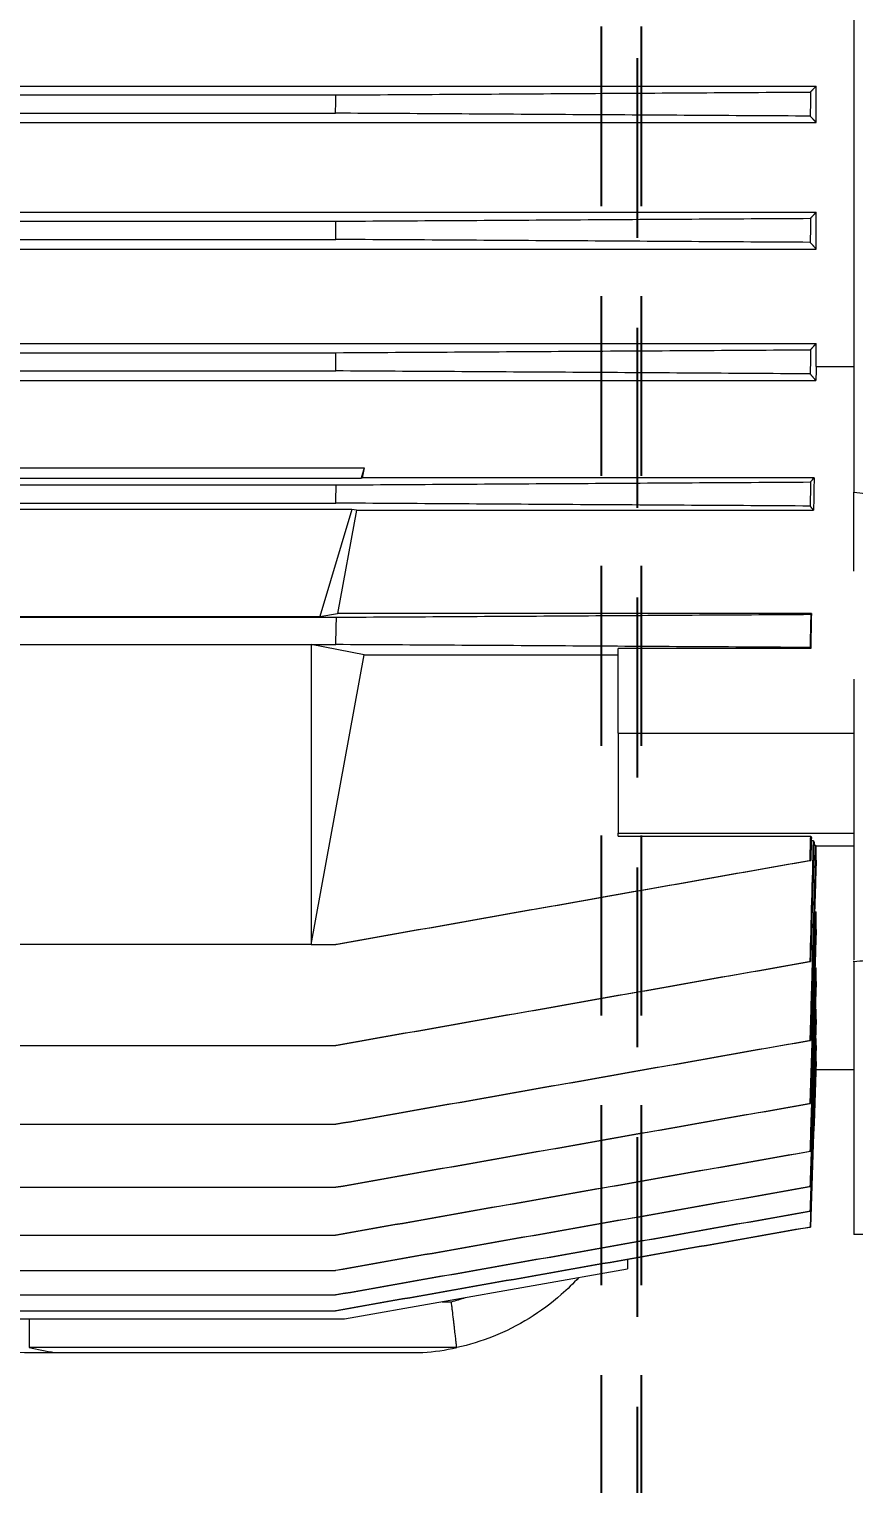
# Model space of a CAD drawing. Header units: millimetres. Extents: x -2122 to 22797, y 3569 to 89276.
# Drawn here: x 1743.3 to 1918.1, y 82313.4 to 82621.7 of the extents above; entities that cross this region are included whole.
import ezdxf

# ---------------------------------------------------------------- set-up
doc = ezdxf.new("R2010")
doc.units = ezdxf.units.MM
doc.header["$LTSCALE"] = 20
doc.linetypes.add('HIDDEN', pattern=[9.525, 6.35, -3.175])
doc.layers.add('IA-DIM', color=7, linetype='Continuous')
doc.layers.add('IA-SEGM', color=1, linetype='HIDDEN')
doc.layers.add('IA-TRAZ', color=8, linetype='Continuous', lineweight=5)
doc.styles.add('ING-AMB', font='romans.shx', dxfattribs={"width": 0.75, "oblique": 15})
doc.dimstyles.new('ING-AMB 20', dxfattribs={"dimscale": 20, "dimtxt": 3, "dimasz": 2.5, "dimexe": 1, "dimexo": 1, "dimgap": 1, "dimtad": 1, "dimdec": 0, "dimzin": 0, "dimdsep": 46, "dimtxsty": 'ING-AMB', "dimcen": 0.1, "dimclrd": 7, "dimclre": 7, "dimclrt": 2, "dimadec": 0, "dimazin": 0, "dimtfac": 1, "dimtdec": 0, "dimtmove": 0, "dimatfit": 0, "dimfxl": 1.25, "dimtolj": 1, "dimtzin": 0, "dimarcsym": 1})

# ---------------------------------------------------------------- blocks, each defined once
blk = doc.blocks.new('A$C9f9da7af')
at = {"color": 0, "linetype": 'Continuous', "lineweight": 0}
for p, q in [((-1920.61, -2188.27), (-1920.61, -2198.27)), ((-2463.29, -2198.27), (-2077.93, -2198.27)), ((-2104.52, -2206.27), (-2104.52, -2198.27)), ((-2038.32, -2198.27), (-1978.84, -2198.27)), ((-2026.88, -2248.27), (-2026.88, -2198.27)), ((-2005.66, -2248.27), (-2005.66, -2198.27)), ((-2002.95, -2206.27), (-2002.95, -2198.27)), ((-1978.42, -2198.27), (-1920.61, -2198.27)), ((-1955.61, -2206.33), (-1955.61, -2198.27)), ((-2163.95, -2663.27), (-2163.95, -2206.27)), ((-2156.23, -2206.27), (-2163.95, -2206.27)), ((-2156.23, -2663.27), (-2156.23, -2206.27)), ((-2137.23, -2663.27), (-2137.23, -2206.27)), ((-2129.42, -2206.27), (-2137.23, -2206.27)), ((-2129.42, -2663.27), (-2129.42, -2206.27)), ((-2109.42, -2663.27), (-2109.42, -2206.27)), ((-2104.52, -2206.27), (-2109.42, -2206.27)), ((-2101.54, -2663.27), (-2101.54, -2206.32)), ((-2080.96, -2206.7), (-2080.96, -2302.47)), ((-2074.08, -2303.73), (-2074.08, -2206.84)), ((-2004.01, -2206.84), (-2004.01, -2207.31)), ((-2003.06, -2206.32), (-2003.06, -2206.72)), ((-1999.97, -2206.27), (-2002.95, -2206.27)), ((-1989.02, -2206.61), (-1989.02, -2206.27)), ((-1985.24, -2206.27), (-1989.02, -2206.27)), ((-1977.11, -2206.53), (-1977.11, -2206.27)), ((-1974.21, -2206.27), (-1977.11, -2206.27)), ((-1968.34, -2206.47), (-1968.34, -2206.27)), ((-1966.2, -2206.27), (-1968.34, -2206.27)), ((-1962.18, -2206.41), (-1962.18, -2206.27)), ((-1960.7, -2206.27), (-1962.18, -2206.27)), ((-1958.14, -2206.36), (-1958.14, -2206.27)), ((-1957.27, -2206.27), (-1958.14, -2206.27)), ((-2052.21, -2207.29), (-2052.21, -2307.73)), ((-2044.82, -2207.44), (-2044.82, -2248.27)), ((-2005.04, -2248.27), (-2005.04, -2207.44)), ((-1915.38, -2246.27), (-1913.33, -2246.27)), ((-1902.75, -2306.27), (-1913.33, -2246.27)), ((-2026.88, -2248.27), (-2044.82, -2248.27)), ((-2043.48, -2302.05), (-2043.48, -2248.27)), ((-2026.88, -2248.27), (-2005.66, -2248.27)), ((-2005.04, -2248.27), (-2005.66, -2248.27)), ((-1906.4, -2285.57), (-1906.4, -2283.59)), ((-1896.67, -2282.44), (-1896.67, -2373.08)), ((-1895.61, -2367.69), (-1895.61, -2289.66)), ((-2083.05, -2394.46), (-2083.05, -2302.09)), ((-2083.05, -2302.09), (-2080.96, -2302.47)), ((-2083.05, -2302.09), (-2080.91, -2302.73)), ((-2080.91, -2302.73), (-2080.96, -2302.47)), ((-2043.48, -2302.05), (-2045.62, -2313.27)), ((-1982.09, -2313.27), (-2043.48, -2302.05)), ((-2080.91, -2393.82), (-2080.91, -2302.73)), ((-2074.08, -2303.73), (-2074.26, -2304.71)), ((-2074.26, -2304.71), (-2074.26, -2391.83)), ((-2074.26, -2304.71), (-2051.54, -2311.5)), ((-2074.08, -2303.73), (-2052.21, -2307.73)), ((-2162.07, -2636.27), (-2162.07, -2308.08)), ((-2158.21, -2636.27), (-2158.21, -2308.12)), ((-2135.32, -2636.27), (-2135.32, -2308.06)), ((-2131.46, -2636.27), (-2131.46, -2308.11)), ((-2107.47, -2636.27), (-2107.47, -2308.04)), ((-2103.6, -2636.27), (-2103.6, -2308.1)), ((-2079.45, -2606.27), (-2079.45, -2308.01)), ((-2075.59, -2606.27), (-2075.59, -2308.08)), ((-2051.54, -2311.5), (-2052.21, -2307.73)), ((-2051.42, -2606.27), (-2051.42, -2307.95)), ((-2045.62, -2313.27), (-2045.62, -2308.08)), ((-1982.09, -2313.27), (-1982.09, -2308.08)), ((-1960.69, -2847.22), (-1960.69, -2308.08)), ((-1943.98, -2862.23), (-1943.98, -2308.1)), ((-1930.63, -2938.43), (-1930.63, -2308.11)), ((-1920.5, -2938.42), (-1920.5, -2308.12)), ((-1913.03, -2938.42), (-1913.03, -2308.12)), ((-1907.82, -2938.42), (-1907.82, -2308.13)), ((-1904.47, -2938.42), (-1904.47, -2308.13)), ((-1902.75, -2940.27), (-1902.75, -2306.27)), ((-2051.54, -2385.04), (-2051.54, -2311.5)), ((-2045.62, -2383.27), (-2045.62, -2313.27)), ((-2045.62, -2313.27), (-1982.09, -2313.27)), ((-1982.09, -2313.27), (-1982.09, -2383.27)), ((-1902.75, -2373.08), (-1896.67, -2373.08))]:
    blk.add_line(p, q, dxfattribs=at)
blk.add_arc((-1945.21, -2293.27), 40, 14.0013, 18.5116, dxfattribs=at)
at = {"color": 0, "linetype": 'Continuous', "lineweight": 0, "extrusion": (0, 0, -1)}
blk.add_ellipse((-4603.6, -11691.44), major_axis=(2681.41, 9484), ratio=0.00002, start_param=-0.003967, end_param=-0.00345, dxfattribs=at)
at = {"color": 0, "linetype": 'Continuous', "lineweight": 0}
for centre, major_axis, ratio, start_param, end_param in [((-1896.67, -2284.61), (0, 2.18), 0.02643, -0.117753, 0.005717), ((-1945.48, -2293.27), (-7.04, 49.5), 1, -1.63972, -1.493975)]:
    blk.add_ellipse(centre, major_axis=major_axis, ratio=ratio, start_param=start_param, end_param=end_param, dxfattribs=at)
for points, knots in [([(-2077.93, -2198.27), (-2077.82, -2197.45), (-2077.72, -2196.63), (-2077.61, -2195.81), (-2077.6, -2195.76), (-2077.6, -2195.71), (-2077.59, -2195.65), (-2077.58, -2195.6), (-2077.58, -2195.55), (-2077.57, -2195.5), (-2077.56, -2195.39), (-2077.54, -2195.29), (-2077.53, -2195.18), (-2077.5, -2194.97), (-2077.47, -2194.76), (-2077.45, -2194.55), (-2077.39, -2194.13), (-2077.33, -2193.71), (-2077.28, -2193.29), (-2077.27, -2193.28), (-2077.27, -2193.27), (-2077.27, -2193.26), (-2077.04, -2191.6), (-2076.8, -2189.93), (-2076.55, -2188.27)], [0, 0, 0, 0, 0.00248843, 0.00248843, 0.00248843, 0.00264776, 0.00264776, 0.00264776, 0.00280708, 0.00280708, 0.00280708, 0.00312574, 0.00312574, 0.00312574, 0.00376304, 0.00376304, 0.00376304, 0.00503764, 0.00503764, 0.00503764, 0.00506794, 0.00506794, 0.00506794, 0.01013587, 0.01013587, 0.01013587, 0.01013587]), ([(-1979.33, -2188.27), (-1979.16, -2189.93), (-1979, -2191.6), (-1978.85, -2193.26), (-1978.85, -2193.27), (-1978.85, -2193.28), (-1978.85, -2193.29), (-1978.81, -2193.71), (-1978.77, -2194.13), (-1978.74, -2194.55), (-1978.72, -2194.76), (-1978.7, -2194.97), (-1978.68, -2195.18), (-1978.67, -2195.29), (-1978.66, -2195.39), (-1978.65, -2195.5), (-1978.65, -2195.55), (-1978.64, -2195.6), (-1978.64, -2195.65), (-1978.64, -2195.71), (-1978.63, -2195.76), (-1978.63, -2195.81), (-1978.56, -2196.63), (-1978.49, -2197.45), (-1978.42, -2198.27)], [0, 0, 0, 0, 0.00506794, 0.00506794, 0.00506794, 0.00509823, 0.00509823, 0.00509823, 0.00637283, 0.00637283, 0.00637283, 0.00701014, 0.00701014, 0.00701014, 0.00732879, 0.00732879, 0.00732879, 0.00748812, 0.00748812, 0.00748812, 0.00764744, 0.00764744, 0.00764744, 0.01013587, 0.01013587, 0.01013587, 0.01013587]), ([(-2061.21, -2198.27), (-2061.39, -2198.27), (-2061.56, -2198.27), (-2061.92, -2198.27), (-2062.09, -2198.27), (-2062.63, -2198.27), (-2062.98, -2198.27), (-2064.06, -2198.27), (-2064.79, -2198.27), (-2066.96, -2198.27), (-2068.42, -2198.27), (-2071.29, -2198.27), (-2072.7, -2198.27), (-2075.41, -2198.27), (-2076.71, -2198.27), (-2077.93, -2198.27)], [0, 0, 0, 0, 0.054706, 0.054706, 0.109384, 0.109384, 0.218649, 0.218649, 0.436806, 0.436806, 0.871842, 0.871842, 1.308186, 1.308186, 1.744627, 1.744627, 1.744627, 1.744627]), ([(-2162.07, -2308.08), (-2162.17, -2291.31), (-2162.28, -2274.54), (-2162.48, -2241.01), (-2162.59, -2224.24), (-2162.69, -2207.47)], [0.000006, 0.000006, 0.000006, 0.000006, 5.107832, 5.107832, 10.21571, 10.21571, 10.21571, 10.21571]), ([(-2157.59, -2207.53), (-2157.69, -2224.29), (-2157.79, -2241.06), (-2158, -2274.59), (-2158.1, -2291.36), (-2158.21, -2308.12)], [0, 0, 0, 0, 5.107404, 5.107404, 10.214808, 10.214808, 10.214808, 10.214808]), ([(-2135.32, -2308.06), (-2135.43, -2291.29), (-2135.53, -2274.53), (-2135.74, -2241), (-2135.84, -2224.23), (-2135.94, -2207.47)], [0.000006, 0.000006, 0.000006, 0.000006, 5.10734, 5.10734, 10.214723, 10.214723, 10.214723, 10.214723]), ([(-2130.84, -2207.54), (-2130.94, -2224.3), (-2131.05, -2241.06), (-2131.25, -2274.59), (-2131.36, -2291.35), (-2131.46, -2308.11)], [0, 0, 0, 0, 5.106769, 5.106769, 10.213538, 10.213538, 10.213538, 10.213538]), ([(-2107.47, -2308.04), (-2107.57, -2291.27), (-2107.67, -2274.51), (-2107.88, -2240.99), (-2107.98, -2224.22), (-2108.09, -2207.46)], [0.000005, 0.000005, 0.000005, 0.000005, 5.106654, 5.106654, 10.213348, 10.213348, 10.213348, 10.213348]), ([(-2102.98, -2207.54), (-2103.09, -2224.3), (-2103.19, -2241.06), (-2103.4, -2274.58), (-2103.5, -2291.34), (-2103.6, -2308.1)], [0, 0, 0, 0, 5.105932, 5.105932, 10.211863, 10.211863, 10.211863, 10.211863]), ([(-2079.45, -2308.01), (-2079.56, -2291.25), (-2079.66, -2274.49), (-2079.87, -2240.97), (-2079.97, -2224.21), (-2080.07, -2207.45)], [0.000005, 0.000005, 0.000005, 0.000005, 5.105751, 5.105751, 10.211537, 10.211537, 10.211537, 10.211537]), ([(-2074.97, -2207.55), (-2075.07, -2224.3), (-2075.17, -2241.06), (-2075.38, -2274.57), (-2075.49, -2291.33), (-2075.59, -2308.08)], [0, 0, 0, 0, 5.10487, 5.10487, 10.20974, 10.20974, 10.20974, 10.20974]), ([(-2051.42, -2307.95), (-2051.52, -2291.2), (-2051.62, -2274.44), (-2051.83, -2240.93), (-2051.93, -2224.18), (-2052.04, -2207.42)], [0.000009, 0.000009, 0.000009, 0.000009, 5.104429, 5.104429, 10.208927, 10.208927, 10.208927, 10.208927]), ([(-2052.04, -2207.42), (-2050.87, -2207.45), (-2049.7, -2207.47), (-2047.35, -2207.52), (-2046.18, -2207.55), (-2045, -2207.58)], [-0.7037957, -0.7037957, -0.7037957, -0.7037957, -0.3526809, -0.3526809, 0, 0, 0, 0]), ([(-2045, -2207.58), (-2045.11, -2224.33), (-2045.21, -2241.08), (-2045.42, -2274.58), (-2045.52, -2291.33), (-2045.62, -2308.08)], [0, 0, 0, 0, 5.10353, 5.10353, 10.20706, 10.20706, 10.20706, 10.20706]), ([(-1999.9, -2207.58), (-1999.89, -2207.55), (-1999.89, -2207.52), (-1999.87, -2207.47), (-1999.87, -2207.45), (-1999.86, -2207.42)], [-0.7037968, -0.7037968, -0.7037968, -0.7037968, -0.3511148, -0.3511148, 0, 0, 0, 0]), ([(-1982.09, -2308.08), (-1985.06, -2291.33), (-1988.03, -2274.58), (-1993.97, -2241.08), (-1996.93, -2224.33), (-1999.9, -2207.58)], [0.000015, 0.000015, 0.000015, 0.000015, 5.103374, 5.103374, 10.206878, 10.206878, 10.206878, 10.206878]), ([(-1999.86, -2207.42), (-1996.9, -2224.18), (-1993.94, -2240.93), (-1988.02, -2274.44), (-1985.06, -2291.2), (-1982.09, -2307.95)], [0, 0, 0, 0, 5.104511, 5.104511, 10.209022, 10.209022, 10.209022, 10.209022]), ([(-1960.69, -2308.08), (-1963.65, -2291.33), (-1966.62, -2274.57), (-1972.55, -2241.06), (-1975.51, -2224.3), (-1978.47, -2207.55)], [0.00001, 0.00001, 0.00001, 0.00001, 5.104776, 5.104776, 10.209631, 10.209631, 10.209631, 10.209631]), ([(-1978.45, -2207.45), (-1975.49, -2224.21), (-1972.53, -2240.97), (-1966.61, -2274.49), (-1963.65, -2291.25), (-1960.69, -2308.01)], [0, 0, 0, 0, 5.105793, 5.105793, 10.211586, 10.211586, 10.211586, 10.211586]), ([(-1943.98, -2308.1), (-1946.94, -2291.34), (-1949.91, -2274.58), (-1955.83, -2241.06), (-1958.79, -2224.3), (-1961.76, -2207.54)], [0.00001, 0.00001, 0.00001, 0.00001, 5.105834, 5.105834, 10.211749, 10.211749, 10.211749, 10.211749]), ([(-1961.74, -2207.46), (-1958.78, -2224.22), (-1955.82, -2240.99), (-1949.9, -2274.51), (-1946.94, -2291.27), (-1943.98, -2308.04)], [0, 0, 0, 0, 5.106701, 5.106701, 10.213402, 10.213402, 10.213402, 10.213402]), ([(-1930.63, -2308.11), (-1933.59, -2291.35), (-1936.55, -2274.59), (-1942.47, -2241.06), (-1945.43, -2224.3), (-1948.39, -2207.54)], [0.00001, 0.00001, 0.00001, 0.00001, 5.106669, 5.106669, 10.213422, 10.213422, 10.213422, 10.213422]), ([(-1948.38, -2207.47), (-1945.42, -2224.23), (-1942.46, -2241), (-1936.54, -2274.53), (-1933.59, -2291.29), (-1930.63, -2308.06)], [0, 0, 0, 0, 5.107391, 5.107391, 10.214781, 10.214781, 10.214781, 10.214781]), ([(-1920.5, -2308.12), (-1923.46, -2291.35), (-1926.42, -2274.59), (-1932.34, -2241.06), (-1935.3, -2224.29), (-1938.26, -2207.53)], [0.00001, 0.00001, 0.00001, 0.00001, 5.107305, 5.107305, 10.214693, 10.214693, 10.214693, 10.214693]), ([(-1938.24, -2207.47), (-1935.29, -2224.24), (-1932.33, -2241.01), (-1926.41, -2274.54), (-1923.46, -2291.31), (-1920.5, -2308.08)], [0, 0, 0, 0, 5.107886, 5.107886, 10.215771, 10.215771, 10.215771, 10.215771]), ([(-1913.04, -2308.12), (-1915.99, -2291.36), (-1918.95, -2274.59), (-1924.87, -2241.06), (-1927.83, -2224.29), (-1930.79, -2207.52)], [0.00001, 0.00001, 0.00001, 0.00001, 5.107817, 5.107817, 10.215714, 10.215714, 10.215714, 10.215714]), ([(-1930.78, -2207.48), (-1927.82, -2224.25), (-1924.86, -2241.02), (-1918.95, -2274.56), (-1915.99, -2291.32), (-1913.03, -2308.09)], [0, 0, 0, 0, 5.108227, 5.108227, 10.216453, 10.216453, 10.216453, 10.216453]), ([(-1907.82, -2308.13), (-1910.78, -2291.36), (-1913.74, -2274.59), (-1919.65, -2241.05), (-1922.61, -2224.29), (-1925.57, -2207.52)], [0.00001, 0.00001, 0.00001, 0.00001, 5.108213, 5.108213, 10.216409, 10.216409, 10.216409, 10.216409]), ([(-1925.56, -2207.49), (-1922.6, -2224.26), (-1919.65, -2241.03), (-1913.73, -2274.56), (-1910.78, -2291.33), (-1907.82, -2308.1)], [0, 0, 0, 0, 5.108439, 5.108439, 10.216878, 10.216878, 10.216878, 10.216878]), ([(-1904.47, -2308.13), (-1907.43, -2291.36), (-1910.39, -2274.59), (-1916.3, -2241.05), (-1919.26, -2224.28), (-1922.22, -2207.51)], [0.000009, 0.000009, 0.000009, 0.000009, 5.108408, 5.108408, 10.21689, 10.21689, 10.21689, 10.21689]), ([(-1922.21, -2207.49), (-1919.26, -2224.26), (-1916.3, -2241.03), (-1910.39, -2274.57), (-1907.43, -2291.34), (-1904.47, -2308.11)], [0, 0, 0, 0, 5.108654, 5.108654, 10.217308, 10.217308, 10.217308, 10.217308]), ([(-1911.52, -2256.57), (-1910.25, -2257.75), (-1909.04, -2258.99), (-1907.9, -2260.29), (-1906.03, -2262.42), (-1904.34, -2264.71), (-1902.86, -2267.13), (-1901.37, -2269.54), (-1900.1, -2272.09), (-1899.05, -2274.72), (-1898.04, -2277.23), (-1897.25, -2279.81), (-1896.66, -2282.45)], [5.4590861, 5.4590861, 5.4590861, 5.4590861, 5.5628787, 5.5628787, 5.5628787, 5.7329766, 5.7329766, 5.7329766, 5.9030745, 5.9030745, 5.9030745, 6.0650355, 6.0650355, 6.0650355, 6.0650355]), ([(-1896.67, -2282.44), (-1896.68, -2282.44), (-1896.76, -2282.45), (-1896.9, -2282.47), (-1896.97, -2282.48), (-1897.05, -2282.48), (-1897.15, -2282.5), (-1897.22, -2282.51), (-1897.31, -2282.52), (-1897.4, -2282.53), (-1897.43, -2282.53), (-1897.45, -2282.53), (-1897.48, -2282.54), (-1897.73, -2282.57), (-1898.04, -2282.6), (-1898.39, -2282.64), (-1898.72, -2282.68), (-1899.09, -2282.72), (-1899.5, -2282.77), (-1899.53, -2282.77), (-1899.57, -2282.78), (-1899.6, -2282.78), (-1900.05, -2282.84), (-1900.54, -2282.89), (-1901.06, -2282.95), (-1901.32, -2282.98), (-1901.59, -2283.02), (-1901.87, -2283.05), (-1902.13, -2283.08), (-1902.39, -2283.11), (-1902.66, -2283.14), (-1902.68, -2283.14), (-1902.7, -2283.15), (-1902.72, -2283.15), (-1903.3, -2283.22), (-1903.9, -2283.29), (-1904.52, -2283.36), (-1904.83, -2283.4), (-1905.14, -2283.44), (-1905.46, -2283.48), (-1905.61, -2283.5), (-1905.77, -2283.52), (-1905.93, -2283.54), (-1906.09, -2283.55), (-1906.25, -2283.57), (-1906.4, -2283.59)], [0, 0, 0, 0, 0.0018942, 0.0018942, 0.0018942, 0.0028413, 0.0028413, 0.0028413, 0.00357759, 0.00357759, 0.00357759, 0.0037884, 0.0037884, 0.0037884, 0.0056826, 0.0056826, 0.0056826, 0.00742872, 0.00742872, 0.00742872, 0.00757681, 0.00757681, 0.00757681, 0.00947101, 0.00947101, 0.00947101, 0.01041811, 0.01041811, 0.01041811, 0.01129217, 0.01129217, 0.01129217, 0.01136521, 0.01136521, 0.01136521, 0.01325941, 0.01325941, 0.01325941, 0.01420651, 0.01420651, 0.01420651, 0.01468006, 0.01468006, 0.01468006, 0.01515361, 0.01515361, 0.01515361, 0.01515361]), ([(-1902.75, -2453.51), (-1900.8, -2441.87), (-1899.25, -2430.17), (-1896.44, -2401.57), (-1895.61, -2384.63), (-1895.61, -2367.69)], [1.500386, 1.500386, 1.500386, 1.500386, 5.039958, 5.039958, 10.121783, 10.121783, 10.121783, 10.121783])]:
    blk.add_open_spline(points, degree=3, knots=knots, dxfattribs=at)
for points in [[(-1978.42, -2198.27), (-1978.49, -2198.27), (-1978.56, -2198.27), (-1978.63, -2198.27)], [(-2104.52, -2206.27), (-2103.53, -2206.29), (-2102.53, -2206.31), (-2101.54, -2206.32)], [(-2080.96, -2206.7), (-2078.66, -2206.75), (-2076.37, -2206.79), (-2074.08, -2206.84)], [(-2080.07, -2207.45), (-2080.37, -2207.2), (-2080.66, -2206.95), (-2080.96, -2206.7)], [(-2074.08, -2206.84), (-2074.37, -2207.07), (-2074.67, -2207.31), (-2074.97, -2207.55)], [(-2004.01, -2206.84), (-2003.93, -2206.79), (-2003.85, -2206.75), (-2003.77, -2206.7)], [(-1978.47, -2207.55), (-1986.99, -2207.31), (-1995.5, -2207.07), (-2004.01, -2206.84)], [(-2003.77, -2206.7), (-1995.33, -2206.95), (-1986.89, -2207.2), (-1978.45, -2207.45)], [(-2003.06, -2206.32), (-2003.02, -2206.31), (-2002.99, -2206.29), (-2002.95, -2206.27)], [(-1966.2, -2206.27), (-1954.39, -2206.67), (-1942.59, -2207.08), (-1930.78, -2207.48)], [(-1960.7, -2206.27), (-1948.99, -2206.68), (-1937.27, -2207.08), (-1925.56, -2207.49)], [(-1922.22, -2207.51), (-1934.19, -2207.1), (-1946.17, -2206.68), (-1958.14, -2206.27)], [(-1957.27, -2206.27), (-1945.58, -2206.68), (-1933.9, -2207.09), (-1922.21, -2207.49)], [(-1922.21, -2207.49), (-1933.35, -2207.11), (-1944.48, -2206.72), (-1955.61, -2206.33)], [(-2162.69, -2207.47), (-2160.99, -2207.49), (-2159.29, -2207.51), (-2157.59, -2207.53)], [(-2135.94, -2207.47), (-2134.24, -2207.49), (-2132.54, -2207.51), (-2130.84, -2207.54)], [(-2108.09, -2207.46), (-2106.39, -2207.49), (-2104.69, -2207.51), (-2102.98, -2207.54)], [(-2080.07, -2207.45), (-2078.37, -2207.48), (-2076.67, -2207.52), (-2074.97, -2207.55)], [(-2052.21, -2207.29), (-2049.75, -2207.34), (-2047.28, -2207.39), (-2044.82, -2207.44)], [(-2052.04, -2207.42), (-2052.1, -2207.38), (-2052.15, -2207.33), (-2052.21, -2207.29)], [(-2044.82, -2207.44), (-2044.88, -2207.49), (-2044.94, -2207.53), (-2045, -2207.58)], [(-2005.04, -2207.44), (-2004.95, -2207.39), (-2004.86, -2207.34), (-2004.78, -2207.29)], [(-1999.9, -2207.58), (-2001.61, -2207.53), (-2003.32, -2207.49), (-2005.04, -2207.44)], [(-2004.78, -2207.29), (-2003.14, -2207.33), (-2001.5, -2207.38), (-1999.86, -2207.42)], [(-1978.47, -2207.55), (-1978.47, -2207.52), (-1978.46, -2207.48), (-1978.45, -2207.45)], [(-1961.76, -2207.54), (-1961.75, -2207.51), (-1961.74, -2207.49), (-1961.74, -2207.46)], [(-1948.39, -2207.54), (-1948.39, -2207.51), (-1948.38, -2207.49), (-1948.38, -2207.47)], [(-1938.26, -2207.53), (-1938.25, -2207.51), (-1938.25, -2207.49), (-1938.24, -2207.47)], [(-1930.79, -2207.52), (-1930.79, -2207.51), (-1930.78, -2207.49), (-1930.78, -2207.48)], [(-1925.57, -2207.52), (-1925.57, -2207.51), (-1925.56, -2207.5), (-1925.56, -2207.49)], [(-2158.21, -2308.12), (-2159.5, -2308.11), (-2160.78, -2308.09), (-2162.07, -2308.08)], [(-2131.46, -2308.11), (-2132.75, -2308.09), (-2134.04, -2308.08), (-2135.32, -2308.06)], [(-2103.6, -2308.1), (-2104.89, -2308.08), (-2106.18, -2308.06), (-2107.47, -2308.04)], [(-2075.59, -2308.08), (-2076.88, -2308.06), (-2078.16, -2308.03), (-2079.45, -2308.01)], [(-2045.62, -2308.08), (-2047.55, -2308.04), (-2049.49, -2307.99), (-2051.42, -2307.95)], [(-1982.09, -2307.95), (-1982.09, -2307.99), (-1982.09, -2308.04), (-1982.09, -2308.08)], [(-1960.69, -2308.01), (-1960.69, -2308.03), (-1960.69, -2308.06), (-1960.69, -2308.08)], [(-1943.98, -2308.04), (-1943.98, -2308.06), (-1943.98, -2308.08), (-1943.98, -2308.1)], [(-1930.63, -2308.06), (-1930.63, -2308.08), (-1930.63, -2308.09), (-1930.63, -2308.11)], [(-1920.5, -2308.08), (-1920.5, -2308.09), (-1920.5, -2308.11), (-1920.5, -2308.12)], [(-1913.03, -2308.09), (-1913.03, -2308.1), (-1913.03, -2308.11), (-1913.04, -2308.12)], [(-1907.82, -2308.1), (-1907.82, -2308.11), (-1907.82, -2308.12), (-1907.82, -2308.13)], [(-1904.47, -2308.11), (-1904.47, -2308.12), (-1904.47, -2308.12), (-1904.47, -2308.13)], [(-1896.67, -2373.08), (-1896.32, -2371.28), (-1895.96, -2369.48), (-1895.61, -2367.69)]]:
    blk.add_open_spline(points, degree=3, dxfattribs=at)
for points, weights in [([(-2162.69, -2207.47), (-2163.35, -2206.84), (-2163.95, -2206.27)], [1.04517721399, 1.08966734268, 1.13271759518]), ([(-2156.23, -2206.27), (-2156.87, -2206.86), (-2157.59, -2207.53)], [1.12417338923, 1.08258497217, 1.03898421094]), ([(-2135.94, -2207.47), (-2136.62, -2206.83), (-2137.23, -2206.27)], [1.04274625981, 1.08437780766, 1.12419440456]), ([(-2129.42, -2206.27), (-2130.09, -2206.86), (-2130.84, -2207.54)], [1.1168399849, 1.07781489641, 1.03628107644]), ([(-2108.09, -2207.46), (-2108.79, -2206.83), (-2109.42, -2206.27)], [1.0401836762, 1.07922545496, 1.116015581]), ([(-2101.54, -2206.32), (-2102.22, -2206.89), (-2102.98, -2207.54)], [1.1063998245, 1.07136824386, 1.03347439642]), ([(-1961.76, -2207.54), (-1983.49, -2206.89), (-2003.06, -2206.32)], [1.0334743964, 1.07136824385, 1.10639982449]), ([(-1999.97, -2206.27), (-1981.83, -2206.83), (-1961.74, -2207.46)], [1.11601558114, 1.07922545509, 1.04018367632]), ([(-1948.39, -2207.54), (-1969.81, -2206.86), (-1989.02, -2206.27)], [1.03628107642, 1.0778148964, 1.1168399849]), ([(-1985.24, -2206.27), (-1967.76, -2206.83), (-1948.38, -2207.47)], [1.12419440465, 1.08437780775, 1.04274625989]), ([(-1938.26, -2207.53), (-1958.73, -2206.86), (-1977.11, -2206.27)], [1.03898421092, 1.08258497215, 1.1241733892]), ([(-1974.21, -2206.27), (-1957.16, -2206.84), (-1938.24, -2207.47)], [1.13271759528, 1.08966734277, 1.04517721408]), ([(-1930.79, -2207.52), (-1950.58, -2206.86), (-1968.34, -2206.27)], [1.04165968203, 1.08755835536, 1.1318636305]), ([(-1925.57, -2207.52), (-1944.86, -2206.86), (-1962.18, -2206.27)], [1.04432370582, 1.09275413173, 1.1399680584])]:
    blk.add_rational_spline(points, weights, degree=2, dxfattribs=at)
blk = doc.blocks.new('*D39')
at = {"layer": 'Defpoints', "color": 0, "transparency": 16777216}
for p in [(2200.2, 82616.47), (-947.86, 82578.11), (2200.2, 81731.73)]:
    blk.add_point(p, dxfattribs=at)
at = {"layer": 'IA-DIM', "color": 7, "lineweight": -2, "transparency": 16777216}
for p, q in [((2200.2, 82596.47), (2200.2, 81711.73)), ((-947.86, 82558.11), (-947.86, 81711.73)), ((-897.86, 81731.73), (2150.2, 81731.73))]:
    blk.add_line(p, q, dxfattribs=at)
at = {"layer": 'IA-DIM', "color": 7, "transparency": 16777216}
for points in [[(-897.86, 81740.06), (-897.86, 81723.39), (-947.86, 81731.73)], [(2150.2, 81740.06), (2150.2, 81723.39), (2200.2, 81731.73)]]:
    blk.add_solid(points, dxfattribs=at)
at = {"layer": 'IA-DIM', "color": 2, "transparency": 16777216, "insert": (626.17, 81781.73), "char_height": 60, "attachment_point": 5, "style": 'ING-AMB'}
blk.add_mtext('\\A1;3148', dxfattribs=at)

msp = doc.modelspace()

# ---------------------------------------------------------------- linework, layer by layer
at = {"layer": 'IA-SEGM', "ltscale": 0.3, "extrusion": (2.44929e-16, 1, -1.83697e-16)}
for p, q in [((1864.64, 82241.24), (1864.64, 83266.24)), ((1873.14, 82241.24), (1873.14, 83266.24))]:
    msp.add_line(p, q, dxfattribs=at)
at = {"layer": 'IA-SEGM', "ltscale": 0.3}
msp.add_line((1872.27, 82234.51), (1872.27, 83197.98), dxfattribs=at)

# ---------------------------------------------------------------- block references
at = {"layer": 'IA-TRAZ', "rotation": 270}
msp.add_blockref('A$C9f9da7af', (4116.42, 80445.64), dxfattribs=at)

# ---------------------------------------------------------------- dimensions: what is measured, and where the dimension line sits
at = {"layer": 'IA-DIM'}
dim = msp.add_linear_dim(base=(2200.2, 81731.73), p1=(-947.86, 82578.11), p2=(2200.2, 82616.47), dimstyle='ING-AMB 20', override={"dimpost": '\\X'}, dxfattribs=at)
dim.commit()
dim.dimension.update_dxf_attribs({"geometry": '*D39', "text_midpoint": (626.17, 81781.73)})

doc.saveas('drawing.dxf')
